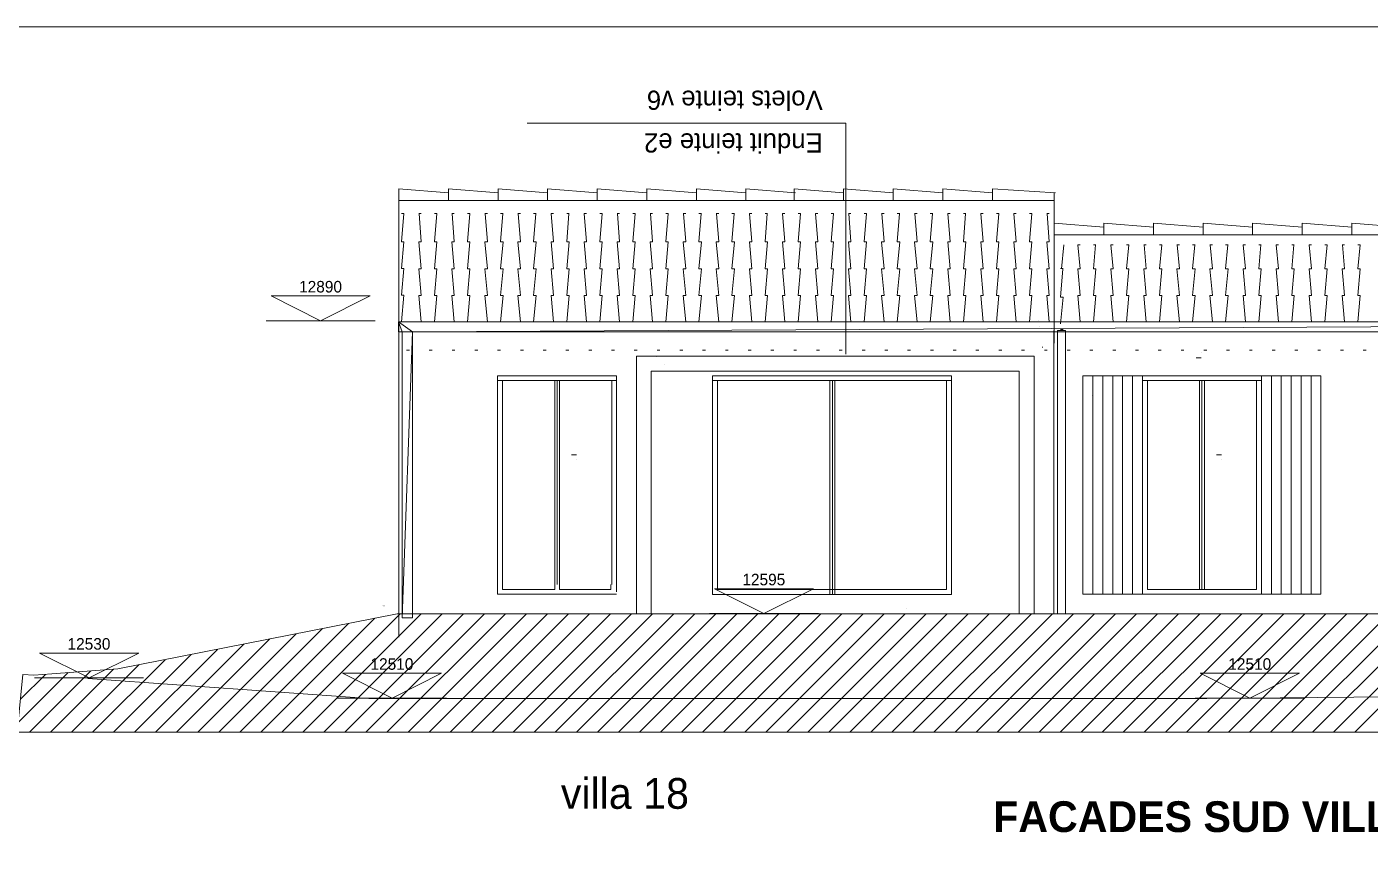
# Model space of a CAD drawing. Header units: metres. Extents: x -36.1 to 26, y -0.1 to 41.9.
# Drawn here: x -14.75 to -1.2, y 33.36 to 41.86 of the extents above; entities that cross this region are included whole.
import ezdxf
from ezdxf.enums import TextEntityAlignment as Align
from ezdxf.lldxf.tags import DXFTag

# ---------------------------------------------------------------- set-up
doc = ezdxf.new("R2010")
doc.units = ezdxf.units.M
doc.header["$MEASUREMENT"] = 0
for name, color, linetype in [('Calque commun', 7, 'Continuous'), ('Calque59', 7, 'Continuous'), ('Calque79', 7, 'Continuous'), ('Cotations', 7, 'Continuous'), ('Textes', 7, 'Continuous')]:
    doc.layers.add(name, color=color, linetype=linetype)
doc.styles.add('Century Gothic11', font='GOTHIC.TTF', dxfattribs={"height": 0.193938})
doc.styles.add('Century Gothic2', font='GOTHIC.TTF', dxfattribs={"height": 0.116363})
doc.styles.add('Century Gothic8', font='GOTHICB.TTF', dxfattribs={"height": 0.31023})
doc.styles.add('Century Gothic9', font='GOTHIC.TTF', dxfattribs={"height": 0.310302})
tags = doc.linetypes.add('HIDDEN', pattern=[0.375, 0.25, -0.125]).pattern_tags.tags
tags[6:7] = [DXFTag(74, 4), DXFTag(75, 0), DXFTag(340, '0'), DXFTag(46, 1.0), DXFTag(50, 0.0), DXFTag(44, 0.0), DXFTag(45, 0.0)]
tags[4:5] = [DXFTag(74, 4), DXFTag(75, 0), DXFTag(340, '0'), DXFTag(46, 1.0), DXFTag(50, 0.0), DXFTag(44, 0.0), DXFTag(45, 0.0)]

# ---------------------------------------------------------------- blocks, each defined once
blk = doc.blocks.new('Block4')
at = {"layer": 'Calque commun', "color": 0, "linetype": 'Continuous', "lineweight": 9}
blk.add_line((-0.55, 0), (0.55, 0), dxfattribs=at)
blk.add_polyline3d([(-0.5, 0.25, 0), (0, 0, 0), (0.5, 0.25, 0), (-0.5, 0.25, 0)], dxfattribs=at)
blk = doc.blocks.new('Lvl1')
at = {"layer": 'Calque commun', "color": 0, "linetype": 'ByBlock', "lineweight": -2}
blk.add_blockref('Block4', (0, 0), dxfattribs=at)
blk = doc.blocks.new('new235')
at = {"layer": 'Calque commun', "color": 5, "linetype": 'ByBlock', "lineweight": -2, "extrusion": (0, 0, -1), "xscale": -1, "yscale": -1, "zscale": -1, "rotation": -180}
blk.add_blockref('Lvl1', (11.786, 38.894), dxfattribs=at)
at = {"layer": 'Calque commun', "color": 5, "linetype": 'ByBlock', "lineweight": -2, "style": 'Century Gothic2'}
blk.add_text('12890', height=0.1164, dxfattribs=at).set_placement((-11.787, 39.144), align=Align.BOTTOM_CENTER)
blk = doc.blocks.new('new237')
at = {"layer": 'Calque commun', "color": 5, "linetype": 'ByBlock', "lineweight": -2, "extrusion": (0, 0, -1), "xscale": -1, "yscale": -1, "zscale": -1, "rotation": -180}
blk.add_blockref('Lvl1', (14.121, 35.292), dxfattribs=at)
at = {"layer": 'Calque commun', "color": 5, "linetype": 'ByBlock', "lineweight": -2, "style": 'Century Gothic2'}
blk.add_text('12530', height=0.1164, dxfattribs=at).set_placement((-14.122, 35.542), align=Align.BOTTOM_CENTER)
blk = doc.blocks.new('new239')
at = {"layer": 'Calque commun', "color": 5, "linetype": 'ByBlock', "lineweight": -2, "extrusion": (0, 0, -1), "xscale": -1, "yscale": -1, "zscale": -1, "rotation": -180}
blk.add_blockref('Lvl1', (2.416, 35.089), dxfattribs=at)
at = {"layer": 'Calque commun', "color": 5, "linetype": 'ByBlock', "lineweight": -2, "style": 'Century Gothic2'}
blk.add_text('12510', height=0.1164, dxfattribs=at).set_placement((-2.417, 35.339), align=Align.BOTTOM_CENTER)
blk = doc.blocks.new('new241')
at = {"layer": 'Calque commun', "color": 5, "linetype": 'ByBlock', "lineweight": -2, "extrusion": (0, 0, -1), "xscale": -1, "yscale": -1, "zscale": -1, "rotation": -180}
blk.add_blockref('Lvl1', (7.316, 35.941), dxfattribs=at)
at = {"layer": 'Calque commun', "color": 5, "linetype": 'ByBlock', "lineweight": -2, "style": 'Century Gothic2'}
blk.add_text('12595', height=0.1164, dxfattribs=at).set_placement((-7.317, 36.191), align=Align.BOTTOM_CENTER)
blk = doc.blocks.new('hatch3')
at = {"layer": 'Calque commun', "color": 8, "linetype": 'Continuous', "lineweight": 9}
for p, q in [((-2.299, 36.135), (-2.299, 38.34)), ((-2.199, 36.135), (-2.199, 38.34)), ((-2.099, 36.135), (-2.099, 38.34)), ((-1.999, 36.135), (-1.999, 38.34)), ((-1.899, 36.135), (-1.899, 38.34)), ((-1.799, 36.135), (-1.799, 38.34))]:
    blk.add_line(p, q, dxfattribs=at)
mesh = blk.add_polyface(dxfattribs=at)
corners = [(-2.299, 38.34), (-2.299, 36.135), (-1.699, 36.135), (-1.699, 38.34)]
mesh.append_faces([[corners[k] for k in face] for face in [(0, 1, 2, 3)]], dxfattribs={"color": 8})
blk = doc.blocks.new('hatch4')
at = {"layer": 'Calque commun', "color": 8, "linetype": 'Continuous', "lineweight": 9}
for p, q in [((-4.099, 38.34), (-4.099, 36.135)), ((-3.999, 38.34), (-3.999, 36.135)), ((-3.899, 38.34), (-3.899, 36.135)), ((-3.799, 38.34), (-3.799, 36.135)), ((-3.699, 38.34), (-3.699, 36.135)), ((-3.599, 38.34), (-3.599, 36.135))]:
    blk.add_line(p, q, dxfattribs=at)
mesh = blk.add_polyface(dxfattribs=at)
corners = [(-3.499, 38.34), (-4.099, 38.34), (-4.099, 36.135), (-3.499, 36.135)]
mesh.append_faces([[corners[k] for k in face] for face in [(0, 1, 2, 3)]], dxfattribs={"color": 8})
blk = doc.blocks.new('new243')
at = {"layer": 'Calque commun', "color": 5, "linetype": 'ByBlock', "lineweight": -2, "extrusion": (0, 0, -1), "xscale": -1, "yscale": -1, "zscale": -1, "rotation": -180}
blk.add_blockref('Lvl1', (11.066, 35.089), dxfattribs=at)
at = {"layer": 'Calque commun', "color": 5, "linetype": 'ByBlock', "lineweight": -2, "style": 'Century Gothic2'}
blk.add_text('12510', height=0.1164, dxfattribs=at).set_placement((-11.067, 35.339), align=Align.BOTTOM_CENTER)
blk = doc.blocks.new('toit facade 17 18')
at = {"layer": 'Calque commun', "color": 7, "linetype": 'Continuous', "lineweight": 9}
for p, q in [((70.572, -22.951), (70.571, -18.429)), ((77.18, -19.985), (77.18, -18.469))]:
    blk.add_line(p, q, dxfattribs=at)
at = {"layer": 'Calque59', "color": 32, "linetype": 'Continuous', "lineweight": 9}
for p, q in [((70.599, -18.677), (70.624, -18.677)), ((70.599, -18.966), (70.622, -18.678)), ((70.774, -18.678), (70.799, -18.678)), ((70.776, -18.678), (70.799, -18.966)), ((70.932, -18.966), (70.955, -18.678)), ((70.932, -18.678), (70.957, -18.678)), ((71.107, -18.678), (71.132, -18.678)), ((71.109, -18.678), (71.132, -18.966)), ((71.265, -18.966), (71.288, -18.678)), ((71.265, -18.678), (71.29, -18.678)), ((71.44, -18.678), (71.465, -18.678)), ((71.442, -18.678), (71.465, -18.966)), ((71.599, -18.966), (71.622, -18.678)), ((71.599, -18.678), (71.624, -18.678)), ((71.774, -18.678), (71.799, -18.678)), ((71.776, -18.678), (71.799, -18.966)), ((71.932, -18.966), (71.955, -18.678)), ((71.932, -18.678), (71.957, -18.678)), ((72.107, -18.678), (72.132, -18.678)), ((72.109, -18.678), (72.132, -18.966)), ((72.265, -18.966), (72.288, -18.678)), ((72.265, -18.678), (72.29, -18.678)), ((72.44, -18.678), (72.465, -18.678)), ((72.442, -18.678), (72.465, -18.966)), ((72.599, -18.966), (72.622, -18.678)), ((72.599, -18.678), (72.624, -18.678)), ((72.774, -18.678), (72.799, -18.678)), ((72.776, -18.678), (72.799, -18.966)), ((72.932, -18.966), (72.955, -18.678)), ((72.932, -18.678), (72.957, -18.678)), ((73.107, -18.678), (73.132, -18.678)), ((73.109, -18.678), (73.132, -18.966)), ((73.265, -18.966), (73.288, -18.678)), ((73.265, -18.678), (73.29, -18.678)), ((73.44, -18.678), (73.465, -18.678)), ((73.442, -18.678), (73.465, -18.966)), ((73.599, -18.966), (73.622, -18.678)), ((73.599, -18.678), (73.624, -18.678)), ((73.774, -18.678), (73.799, -18.678)), ((73.776, -18.678), (73.799, -18.966)), ((73.932, -18.966), (73.955, -18.678)), ((73.932, -18.678), (73.957, -18.678)), ((74.107, -18.678), (74.132, -18.678)), ((74.109, -18.678), (74.132, -18.966)), ((74.265, -18.966), (74.288, -18.678)), ((74.265, -18.678), (74.29, -18.678)), ((74.44, -18.678), (74.465, -18.678)), ((74.442, -18.678), (74.465, -18.966)), ((74.599, -18.966), (74.622, -18.678)), ((74.599, -18.678), (74.624, -18.678)), ((74.774, -18.678), (74.799, -18.678)), ((74.775, -18.678), (74.799, -18.966)), ((74.932, -18.966), (74.955, -18.678)), ((74.932, -18.678), (74.957, -18.678)), ((75.107, -18.678), (75.132, -18.678)), ((75.109, -18.678), (75.132, -18.966)), ((75.265, -18.966), (75.288, -18.678)), ((75.265, -18.678), (75.29, -18.678)), ((75.44, -18.678), (75.465, -18.678)), ((75.442, -18.678), (75.465, -18.966)), ((75.599, -18.966), (75.622, -18.678)), ((75.599, -18.678), (75.624, -18.678)), ((75.774, -18.678), (75.799, -18.678)), ((75.775, -18.678), (75.799, -18.966)), ((75.932, -18.966), (75.955, -18.678)), ((75.932, -18.678), (75.957, -18.678)), ((76.107, -18.678), (76.132, -18.678)), ((76.109, -18.678), (76.132, -18.966)), ((76.265, -18.966), (76.288, -18.678)), ((76.265, -18.678), (76.29, -18.678)), ((76.44, -18.678), (76.465, -18.678)), ((76.442, -18.678), (76.465, -18.966)), ((76.599, -18.966), (76.622, -18.678)), ((76.599, -18.678), (76.624, -18.678)), ((76.774, -18.678), (76.799, -18.678)), ((76.775, -18.678), (76.799, -18.966)), ((76.932, -18.966), (76.955, -18.678)), ((76.932, -18.678), (76.957, -18.678)), ((77.107, -18.678), (77.132, -18.678)), ((77.109, -18.678), (77.132, -18.966)), ((70.599, -19.234), (70.624, -18.966)), ((70.599, -18.966), (70.624, -18.966)), ((70.774, -18.966), (70.799, -19.235)), ((70.774, -18.966), (70.799, -18.966)), ((70.932, -19.235), (70.957, -18.966)), ((70.932, -18.966), (70.957, -18.966)), ((71.107, -18.966), (71.132, -19.235)), ((71.107, -18.966), (71.132, -18.966)), ((71.265, -19.235), (71.29, -18.966)), ((71.265, -18.966), (71.29, -18.966)), ((71.44, -18.966), (71.465, -19.235)), ((71.44, -18.966), (71.465, -18.966)), ((71.599, -19.235), (71.624, -18.966)), ((71.599, -18.966), (71.624, -18.966)), ((71.774, -18.966), (71.799, -19.235)), ((71.774, -18.966), (71.799, -18.966)), ((71.932, -19.235), (71.957, -18.966)), ((71.932, -18.966), (71.957, -18.966)), ((72.107, -18.966), (72.132, -19.235)), ((72.107, -18.966), (72.132, -18.966)), ((72.265, -19.235), (72.29, -18.966)), ((72.265, -18.966), (72.29, -18.966)), ((72.44, -18.966), (72.465, -19.235)), ((72.44, -18.966), (72.465, -18.966)), ((72.599, -19.235), (72.624, -18.966)), ((72.599, -18.966), (72.624, -18.966)), ((72.774, -18.966), (72.799, -19.235)), ((72.774, -18.966), (72.799, -18.966)), ((72.932, -19.235), (72.957, -18.966)), ((72.932, -18.966), (72.957, -18.966)), ((73.107, -18.966), (73.132, -19.235)), ((73.107, -18.966), (73.132, -18.966)), ((73.265, -19.235), (73.29, -18.966)), ((73.265, -18.966), (73.29, -18.966)), ((73.44, -18.966), (73.465, -19.235)), ((73.44, -18.966), (73.465, -18.966)), ((73.599, -19.235), (73.624, -18.966)), ((73.599, -18.966), (73.624, -18.966)), ((73.774, -18.966), (73.799, -19.235)), ((73.774, -18.966), (73.799, -18.966)), ((73.932, -19.235), (73.957, -18.966)), ((73.932, -18.966), (73.957, -18.966)), ((74.107, -18.966), (74.132, -19.235)), ((74.107, -18.966), (74.132, -18.966)), ((74.265, -19.235), (74.29, -18.966)), ((74.265, -18.966), (74.29, -18.966)), ((74.44, -18.966), (74.465, -19.235)), ((74.44, -18.966), (74.465, -18.966)), ((74.599, -19.235), (74.624, -18.966)), ((74.599, -18.966), (74.624, -18.966)), ((74.774, -18.966), (74.799, -19.235)), ((74.774, -18.966), (74.799, -18.966)), ((74.932, -19.235), (74.957, -18.966)), ((74.932, -18.966), (74.957, -18.966)), ((75.107, -18.966), (75.132, -19.235)), ((75.107, -18.966), (75.132, -18.966)), ((75.265, -19.235), (75.29, -18.966)), ((75.265, -18.966), (75.29, -18.966)), ((75.44, -18.966), (75.465, -19.235)), ((75.44, -18.966), (75.465, -18.966)), ((75.599, -19.235), (75.624, -18.966)), ((75.599, -18.966), (75.624, -18.966)), ((75.774, -18.966), (75.799, -19.235)), ((75.774, -18.966), (75.799, -18.966)), ((75.932, -19.235), (75.957, -18.966)), ((75.932, -18.966), (75.957, -18.966)), ((76.107, -18.966), (76.132, -19.235)), ((76.107, -18.966), (76.132, -18.966)), ((76.265, -19.235), (76.29, -18.966)), ((76.265, -18.966), (76.29, -18.966)), ((76.44, -18.966), (76.465, -19.235)), ((76.44, -18.966), (76.465, -18.966)), ((76.599, -19.235), (76.624, -18.966)), ((76.599, -18.966), (76.624, -18.966)), ((76.774, -18.966), (76.799, -19.235)), ((76.774, -18.966), (76.799, -18.966)), ((76.932, -19.235), (76.957, -18.966)), ((76.932, -18.966), (76.957, -18.966)), ((77.107, -18.966), (77.132, -19.235)), ((77.107, -18.966), (77.132, -18.966)), ((77.255, -19.235), (77.279, -18.993)), ((77.418, -18.993), (77.443, -18.993)), ((77.42, -18.993), (77.443, -19.235)), ((77.576, -19.235), (77.599, -18.993)), ((77.576, -18.993), (77.601, -18.993)), ((77.751, -18.993), (77.776, -18.993)), ((77.753, -18.993), (77.776, -19.235)), ((77.91, -19.235), (77.933, -18.993)), ((77.91, -18.993), (77.935, -18.993)), ((78.085, -18.993), (78.11, -18.993)), ((78.087, -18.993), (78.11, -19.235)), ((78.243, -19.235), (78.266, -18.993)), ((78.243, -18.993), (78.268, -18.993)), ((78.418, -18.993), (78.443, -18.993)), ((78.42, -18.993), (78.443, -19.235)), ((78.576, -19.235), (78.599, -18.993)), ((78.576, -18.993), (78.601, -18.993)), ((78.751, -18.993), (78.776, -18.993)), ((78.753, -18.993), (78.776, -19.235)), ((78.91, -19.235), (78.933, -18.993)), ((78.91, -18.993), (78.935, -18.993)), ((79.085, -18.993), (79.11, -18.993)), ((79.087, -18.993), (79.11, -19.235)), ((79.243, -19.235), (79.266, -18.993)), ((79.243, -18.993), (79.268, -18.993)), ((79.418, -18.993), (79.443, -18.993)), ((79.42, -18.993), (79.443, -19.235)), ((79.576, -19.235), (79.599, -18.993)), ((79.576, -18.993), (79.601, -18.993)), ((79.751, -18.993), (79.776, -18.993)), ((79.753, -18.993), (79.776, -19.235)), ((79.91, -19.235), (79.933, -18.993)), ((79.91, -18.993), (79.935, -18.993)), ((80.085, -18.993), (80.11, -18.993)), ((80.087, -18.993), (80.11, -19.235)), ((80.243, -19.235), (80.266, -18.993)), ((80.243, -18.993), (80.268, -18.993)), ((77.245, -19.234), (77.27, -19.234)), ((70.599, -19.503), (70.624, -19.234)), ((70.599, -19.234), (70.624, -19.234)), ((70.774, -19.235), (70.799, -19.504)), ((70.774, -19.235), (70.799, -19.235)), ((70.932, -19.504), (70.957, -19.235)), ((70.932, -19.235), (70.957, -19.235)), ((71.107, -19.235), (71.132, -19.504)), ((71.107, -19.235), (71.132, -19.235)), ((71.265, -19.504), (71.29, -19.235)), ((71.265, -19.235), (71.29, -19.235)), ((71.44, -19.235), (71.465, -19.504)), ((71.44, -19.235), (71.465, -19.235)), ((71.599, -19.504), (71.624, -19.235)), ((71.599, -19.235), (71.624, -19.235)), ((71.774, -19.235), (71.799, -19.504)), ((71.774, -19.235), (71.799, -19.235)), ((71.932, -19.504), (71.957, -19.235)), ((71.932, -19.235), (71.957, -19.235)), ((72.107, -19.235), (72.132, -19.504)), ((72.107, -19.235), (72.132, -19.235)), ((72.265, -19.504), (72.29, -19.235)), ((72.265, -19.235), (72.29, -19.235)), ((72.44, -19.235), (72.465, -19.504)), ((72.44, -19.235), (72.465, -19.235)), ((72.599, -19.504), (72.624, -19.235)), ((72.599, -19.235), (72.624, -19.235)), ((72.774, -19.235), (72.799, -19.504)), ((72.774, -19.235), (72.799, -19.235)), ((72.932, -19.504), (72.957, -19.235)), ((72.932, -19.235), (72.957, -19.235)), ((73.107, -19.235), (73.132, -19.504)), ((73.107, -19.235), (73.132, -19.235)), ((73.265, -19.504), (73.29, -19.235)), ((73.265, -19.235), (73.29, -19.235)), ((73.44, -19.235), (73.465, -19.504)), ((73.44, -19.235), (73.465, -19.235)), ((73.599, -19.504), (73.624, -19.235)), ((73.599, -19.235), (73.624, -19.235)), ((73.774, -19.235), (73.799, -19.504)), ((73.774, -19.235), (73.799, -19.235)), ((73.932, -19.504), (73.957, -19.235)), ((73.932, -19.235), (73.957, -19.235)), ((74.107, -19.235), (74.132, -19.504)), ((74.107, -19.235), (74.132, -19.235)), ((74.265, -19.504), (74.29, -19.235)), ((74.265, -19.235), (74.29, -19.235)), ((74.44, -19.235), (74.465, -19.504)), ((74.44, -19.235), (74.465, -19.235)), ((74.599, -19.504), (74.624, -19.235)), ((74.599, -19.235), (74.624, -19.235)), ((74.774, -19.235), (74.799, -19.504)), ((74.774, -19.235), (74.799, -19.235)), ((74.932, -19.504), (74.957, -19.235)), ((74.932, -19.235), (74.957, -19.235)), ((75.107, -19.235), (75.132, -19.504)), ((75.107, -19.235), (75.132, -19.235)), ((75.265, -19.504), (75.29, -19.235)), ((75.265, -19.235), (75.29, -19.235)), ((75.44, -19.235), (75.465, -19.504)), ((75.44, -19.235), (75.465, -19.235)), ((75.599, -19.504), (75.624, -19.235)), ((75.599, -19.235), (75.624, -19.235)), ((75.774, -19.235), (75.799, -19.504)), ((75.774, -19.235), (75.799, -19.235)), ((75.932, -19.504), (75.957, -19.235)), ((75.932, -19.235), (75.957, -19.235)), ((76.107, -19.235), (76.132, -19.504)), ((76.107, -19.235), (76.132, -19.235)), ((76.265, -19.504), (76.29, -19.235)), ((76.265, -19.235), (76.29, -19.235)), ((76.44, -19.235), (76.465, -19.504)), ((76.44, -19.235), (76.465, -19.235)), ((76.599, -19.504), (76.624, -19.235)), ((76.599, -19.235), (76.624, -19.235)), ((76.774, -19.235), (76.799, -19.504)), ((76.774, -19.235), (76.799, -19.235)), ((76.932, -19.504), (76.957, -19.235)), ((76.932, -19.235), (76.957, -19.235)), ((77.107, -19.235), (77.132, -19.504)), ((77.107, -19.235), (77.132, -19.235)), ((77.245, -19.523), (77.268, -19.235)), ((77.418, -19.235), (77.443, -19.504)), ((77.418, -19.235), (77.443, -19.235)), ((77.576, -19.504), (77.601, -19.235)), ((77.576, -19.235), (77.601, -19.235)), ((77.751, -19.235), (77.776, -19.504)), ((77.751, -19.235), (77.776, -19.235)), ((77.91, -19.504), (77.935, -19.235)), ((77.91, -19.235), (77.935, -19.235)), ((78.085, -19.235), (78.11, -19.504)), ((78.085, -19.235), (78.11, -19.235)), ((78.243, -19.504), (78.268, -19.235)), ((78.243, -19.235), (78.268, -19.235)), ((78.418, -19.235), (78.443, -19.504)), ((78.418, -19.235), (78.443, -19.235)), ((78.576, -19.504), (78.601, -19.235)), ((78.576, -19.235), (78.601, -19.235)), ((78.751, -19.235), (78.776, -19.504)), ((78.751, -19.235), (78.776, -19.235)), ((78.91, -19.504), (78.935, -19.235)), ((78.91, -19.235), (78.935, -19.235)), ((79.085, -19.235), (79.11, -19.504)), ((79.085, -19.235), (79.11, -19.235)), ((79.243, -19.504), (79.268, -19.235)), ((79.243, -19.235), (79.268, -19.235)), ((79.418, -19.235), (79.443, -19.504)), ((79.418, -19.235), (79.443, -19.235)), ((79.576, -19.504), (79.601, -19.235)), ((79.576, -19.235), (79.601, -19.235)), ((79.751, -19.235), (79.776, -19.504)), ((79.751, -19.235), (79.776, -19.235)), ((79.91, -19.504), (79.935, -19.235)), ((79.91, -19.235), (79.935, -19.235)), ((80.085, -19.235), (80.11, -19.504)), ((80.085, -19.235), (80.11, -19.235)), ((80.243, -19.504), (80.268, -19.235)), ((80.243, -19.235), (80.268, -19.235)), ((70.599, -19.772), (70.624, -19.503)), ((70.599, -19.503), (70.624, -19.503)), ((70.774, -19.504), (70.799, -19.772)), ((70.774, -19.504), (70.799, -19.504)), ((70.932, -19.772), (70.957, -19.504)), ((70.932, -19.504), (70.957, -19.504)), ((71.107, -19.504), (71.132, -19.772)), ((71.107, -19.504), (71.132, -19.504)), ((71.265, -19.772), (71.29, -19.504)), ((71.265, -19.504), (71.29, -19.504)), ((71.44, -19.504), (71.465, -19.772)), ((71.44, -19.504), (71.465, -19.504)), ((71.599, -19.772), (71.624, -19.504)), ((71.599, -19.504), (71.624, -19.504)), ((71.774, -19.504), (71.799, -19.772)), ((71.774, -19.504), (71.799, -19.504)), ((71.932, -19.772), (71.957, -19.504)), ((71.932, -19.504), (71.957, -19.504)), ((72.107, -19.504), (72.132, -19.772)), ((72.107, -19.504), (72.132, -19.504)), ((72.265, -19.772), (72.29, -19.504)), ((72.265, -19.504), (72.29, -19.504)), ((72.44, -19.504), (72.465, -19.772)), ((72.44, -19.504), (72.465, -19.504)), ((72.599, -19.772), (72.624, -19.504)), ((72.599, -19.504), (72.624, -19.504)), ((72.774, -19.504), (72.799, -19.772)), ((72.774, -19.504), (72.799, -19.504)), ((72.932, -19.772), (72.957, -19.504)), ((72.932, -19.504), (72.957, -19.504)), ((73.107, -19.504), (73.132, -19.772)), ((73.107, -19.504), (73.132, -19.504)), ((73.265, -19.772), (73.29, -19.504)), ((73.265, -19.504), (73.29, -19.504)), ((73.44, -19.504), (73.465, -19.772)), ((73.44, -19.504), (73.465, -19.504)), ((73.599, -19.772), (73.624, -19.504)), ((73.599, -19.504), (73.624, -19.504)), ((73.774, -19.504), (73.799, -19.772)), ((73.774, -19.504), (73.799, -19.504)), ((73.932, -19.772), (73.957, -19.504)), ((73.932, -19.504), (73.957, -19.504)), ((74.107, -19.504), (74.132, -19.772)), ((74.107, -19.504), (74.132, -19.504)), ((74.265, -19.772), (74.29, -19.504)), ((74.265, -19.504), (74.29, -19.504)), ((74.44, -19.504), (74.465, -19.772)), ((74.44, -19.504), (74.465, -19.504)), ((74.599, -19.772), (74.624, -19.504)), ((74.599, -19.504), (74.624, -19.504)), ((74.774, -19.504), (74.799, -19.772)), ((74.774, -19.504), (74.799, -19.504)), ((74.932, -19.772), (74.957, -19.504)), ((74.932, -19.504), (74.957, -19.504)), ((75.107, -19.504), (75.132, -19.772)), ((75.107, -19.504), (75.132, -19.504)), ((75.265, -19.772), (75.29, -19.504)), ((75.265, -19.504), (75.29, -19.504)), ((75.44, -19.504), (75.465, -19.772)), ((75.44, -19.504), (75.465, -19.504)), ((75.599, -19.772), (75.624, -19.504)), ((75.599, -19.504), (75.624, -19.504)), ((75.774, -19.504), (75.799, -19.772)), ((75.774, -19.504), (75.799, -19.504)), ((75.932, -19.772), (75.957, -19.504)), ((75.932, -19.504), (75.957, -19.504)), ((76.107, -19.504), (76.132, -19.772)), ((76.107, -19.504), (76.132, -19.504)), ((76.265, -19.772), (76.29, -19.504)), ((76.265, -19.504), (76.29, -19.504)), ((76.44, -19.504), (76.465, -19.772)), ((76.44, -19.504), (76.465, -19.504)), ((76.599, -19.772), (76.624, -19.504)), ((76.599, -19.504), (76.624, -19.504)), ((76.774, -19.504), (76.799, -19.772)), ((76.774, -19.504), (76.799, -19.504)), ((76.932, -19.772), (76.957, -19.504)), ((76.932, -19.504), (76.957, -19.504)), ((77.107, -19.504), (77.132, -19.772)), ((77.107, -19.504), (77.132, -19.504)), ((77.418, -19.504), (77.443, -19.772)), ((77.418, -19.504), (77.443, -19.504)), ((77.576, -19.772), (77.601, -19.504)), ((77.576, -19.504), (77.601, -19.504)), ((77.751, -19.504), (77.776, -19.772)), ((77.751, -19.504), (77.776, -19.504)), ((77.91, -19.772), (77.935, -19.504)), ((77.91, -19.504), (77.935, -19.504)), ((78.085, -19.504), (78.11, -19.772)), ((78.085, -19.504), (78.11, -19.504)), ((78.243, -19.772), (78.268, -19.504)), ((78.243, -19.504), (78.268, -19.504)), ((78.418, -19.504), (78.443, -19.772)), ((78.418, -19.504), (78.443, -19.504)), ((78.576, -19.772), (78.601, -19.504)), ((78.576, -19.504), (78.601, -19.504)), ((78.751, -19.504), (78.776, -19.772)), ((78.751, -19.504), (78.776, -19.504)), ((78.91, -19.772), (78.935, -19.504)), ((78.91, -19.504), (78.935, -19.504)), ((79.085, -19.504), (79.11, -19.772)), ((79.085, -19.504), (79.11, -19.504)), ((79.243, -19.772), (79.268, -19.504)), ((79.243, -19.504), (79.268, -19.504)), ((79.418, -19.504), (79.443, -19.772)), ((79.418, -19.504), (79.443, -19.504)), ((79.576, -19.772), (79.601, -19.504)), ((79.576, -19.504), (79.601, -19.504)), ((79.751, -19.504), (79.776, -19.772)), ((79.751, -19.504), (79.776, -19.504)), ((79.91, -19.772), (79.935, -19.504)), ((79.91, -19.504), (79.935, -19.504)), ((80.085, -19.504), (80.11, -19.772)), ((80.085, -19.504), (80.11, -19.504)), ((80.243, -19.772), (80.268, -19.504)), ((80.243, -19.504), (80.268, -19.504)), ((77.245, -19.792), (77.27, -19.523)), ((77.245, -19.523), (77.27, -19.523)), ((70.599, -19.772), (70.624, -19.772)), ((70.774, -19.772), (70.799, -19.772)), ((70.932, -19.772), (70.957, -19.772)), ((71.107, -19.772), (71.132, -19.772)), ((71.265, -19.772), (71.29, -19.772)), ((71.44, -19.772), (71.465, -19.772)), ((71.599, -19.772), (71.624, -19.772)), ((71.774, -19.772), (71.799, -19.772)), ((71.932, -19.772), (71.957, -19.772)), ((72.107, -19.772), (72.132, -19.772)), ((72.265, -19.772), (72.29, -19.772)), ((72.44, -19.772), (72.465, -19.772)), ((72.599, -19.772), (72.624, -19.772)), ((72.774, -19.772), (72.799, -19.772)), ((72.932, -19.772), (72.957, -19.772)), ((73.107, -19.772), (73.132, -19.772)), ((73.265, -19.772), (73.29, -19.772)), ((73.44, -19.772), (73.465, -19.772)), ((73.599, -19.772), (73.624, -19.772)), ((73.774, -19.772), (73.799, -19.772)), ((73.932, -19.772), (73.957, -19.772)), ((74.107, -19.772), (74.132, -19.772)), ((74.265, -19.772), (74.29, -19.772)), ((74.44, -19.772), (74.465, -19.772)), ((74.599, -19.772), (74.624, -19.772)), ((74.774, -19.772), (74.799, -19.772)), ((74.932, -19.772), (74.957, -19.772)), ((75.107, -19.772), (75.132, -19.772)), ((75.265, -19.772), (75.29, -19.772)), ((75.44, -19.772), (75.465, -19.772)), ((75.599, -19.772), (75.624, -19.772)), ((75.774, -19.772), (75.799, -19.772)), ((75.932, -19.772), (75.957, -19.772)), ((76.107, -19.772), (76.132, -19.772)), ((76.265, -19.772), (76.29, -19.772)), ((76.44, -19.772), (76.465, -19.772)), ((76.599, -19.772), (76.624, -19.772)), ((76.774, -19.772), (76.799, -19.772)), ((76.932, -19.772), (76.957, -19.772)), ((77.107, -19.772), (77.132, -19.772)), ((77.418, -19.772), (77.443, -19.772)), ((77.576, -19.772), (77.601, -19.772)), ((77.751, -19.772), (77.776, -19.772)), ((77.91, -19.772), (77.935, -19.772)), ((78.085, -19.772), (78.11, -19.772)), ((78.243, -19.772), (78.268, -19.772)), ((78.418, -19.772), (78.443, -19.772)), ((78.576, -19.772), (78.601, -19.772)), ((78.751, -19.772), (78.776, -19.772)), ((78.91, -19.772), (78.935, -19.772)), ((79.085, -19.772), (79.11, -19.772)), ((79.243, -19.772), (79.268, -19.772)), ((79.418, -19.772), (79.443, -19.772)), ((79.576, -19.772), (79.601, -19.772)), ((79.751, -19.772), (79.776, -19.772)), ((79.91, -19.772), (79.935, -19.772)), ((80.085, -19.772), (80.11, -19.772)), ((80.243, -19.772), (80.268, -19.772)), ((77.245, -19.848), (77.27, -19.848)), ((70.649, -20.058), (70.679, -20.058)), ((70.879, -20.058), (70.909, -20.058)), ((71.109, -20.058), (71.138, -20.058)), ((71.338, -20.058), (71.368, -20.058)), ((71.568, -20.058), (71.598, -20.058)), ((71.798, -20.058), (71.828, -20.058)), ((72.028, -20.058), (72.057, -20.058)), ((72.257, -20.058), (72.287, -20.058)), ((72.487, -20.058), (72.517, -20.058)), ((72.717, -20.058), (72.747, -20.058)), ((72.947, -20.058), (72.976, -20.058)), ((73.176, -20.058), (73.206, -20.058)), ((73.406, -20.058), (73.436, -20.058)), ((73.636, -20.058), (73.665, -20.058)), ((73.865, -20.058), (73.895, -20.058)), ((74.095, -20.058), (74.125, -20.058)), ((74.325, -20.058), (74.355, -20.058)), ((74.555, -20.058), (74.584, -20.058)), ((74.784, -20.058), (74.814, -20.058)), ((75.014, -20.058), (75.044, -20.058)), ((75.244, -20.058), (75.274, -20.058)), ((75.474, -20.058), (75.503, -20.058)), ((75.703, -20.058), (75.733, -20.058)), ((75.933, -20.058), (75.963, -20.058)), ((76.163, -20.058), (76.192, -20.058)), ((76.392, -20.058), (76.422, -20.058)), ((76.622, -20.058), (76.652, -20.058)), ((76.852, -20.058), (76.882, -20.058)), ((77.082, -20.058), (77.111, -20.058)), ((77.311, -20.058), (77.341, -20.058)), ((77.541, -20.058), (77.571, -20.058)), ((77.771, -20.058), (77.801, -20.058)), ((78.001, -20.058), (78.03, -20.058)), ((78.23, -20.058), (78.26, -20.058)), ((78.46, -20.058), (78.49, -20.058)), ((78.69, -20.058), (78.719, -20.058)), ((78.919, -20.058), (78.949, -20.058)), ((79.149, -20.058), (79.179, -20.058)), ((79.379, -20.058), (79.409, -20.058)), ((79.609, -20.058), (79.638, -20.058)), ((79.838, -20.058), (79.868, -20.058)), ((80.068, -20.058), (80.098, -20.058)), ((80.298, -20.058), (80.328, -20.058))]:
    blk.add_line(p, q, dxfattribs=at)
for points in [[(71.073, -18.469, 0), (70.571, -18.429, 0), (70.571, -18.546, 0), (71.073, -18.546, 0), (71.073, -18.469, 0)], [(71.573, -18.469, 0), (71.073, -18.429, 0), (71.073, -18.546, 0), (71.573, -18.546, 0), (71.573, -18.469, 0)], [(72.073, -18.469, 0), (71.573, -18.429, 0), (71.573, -18.546, 0), (72.073, -18.546, 0), (72.073, -18.469, 0)], [(72.573, -18.469, 0), (72.073, -18.429, 0), (72.073, -18.546, 0), (72.573, -18.546, 0), (72.573, -18.469, 0)], [(73.073, -18.469, 0), (72.573, -18.429, 0), (72.573, -18.546, 0), (73.073, -18.546, 0), (73.073, -18.469, 0)], [(73.573, -18.469, 0), (73.073, -18.429, 0), (73.073, -18.546, 0), (73.573, -18.546, 0), (73.573, -18.469, 0)], [(74.073, -18.469, 0), (73.573, -18.429, 0), (73.573, -18.546, 0), (74.073, -18.546, 0), (74.073, -18.469, 0)], [(74.572, -18.469, 0), (74.073, -18.429, 0), (74.073, -18.546, 0), (74.558, -18.546, 0)], [(75.058, -18.469, 0), (74.558, -18.429, 0), (74.558, -18.546, 0), (75.058, -18.546, 0), (75.058, -18.469, 0)], [(75.558, -18.469, 0), (75.058, -18.429, 0), (75.058, -18.546, 0), (75.558, -18.546, 0), (75.558, -18.469, 0)], [(76.058, -18.469, 0), (75.558, -18.429, 0), (75.558, -18.546, 0), (76.058, -18.546, 0), (76.058, -18.469, 0)], [(76.558, -18.469, 0), (76.058, -18.429, 0), (76.058, -18.546, 0), (76.558, -18.546, 0), (76.558, -18.469, 0)], [(77.194, -18.469, 0), (76.558, -18.429, 0), (76.558, -18.546, 0), (77.18, -18.546, 0)], [(77.682, -18.815, 0), (77.18, -18.775, 0), (77.18, -18.893, 0), (77.682, -18.893, 0), (77.682, -18.815, 0)], [(78.182, -18.815, 0), (77.682, -18.775, 0), (77.682, -18.893, 0), (78.182, -18.893, 0), (78.182, -18.815, 0)], [(78.682, -18.815, 0), (78.182, -18.775, 0), (78.182, -18.893, 0), (78.682, -18.893, 0), (78.682, -18.815, 0)], [(79.182, -18.815, 0), (78.682, -18.775, 0), (78.682, -18.893, 0), (79.182, -18.893, 0), (79.182, -18.815, 0)], [(79.682, -18.815, 0), (79.182, -18.775, 0), (79.182, -18.893, 0), (79.682, -18.893, 0), (79.682, -18.815, 0)], [(80.182, -18.815, 0), (79.682, -18.775, 0), (79.682, -18.893, 0), (80.182, -18.893, 0), (80.182, -18.815, 0)], [(80.682, -18.815, 0), (80.182, -18.775, 0), (80.182, -18.893, 0), (80.682, -18.893, 0), (80.682, -18.815, 0)]]:
    blk.add_polyline3d(points, dxfattribs=at)
blk = doc.blocks.new('hatch14')
at = {"layer": 'Calque commun', "color": 7, "linetype": 'Continuous', "lineweight": 9}
for p, q in [((-12.177, 34.744), (-10.983, 35.938)), ((-11.965, 34.744), (-10.771, 35.938)), ((-11.753, 34.744), (-10.559, 35.938)), ((-11.541, 34.744), (-10.347, 35.938)), ((-11.329, 34.744), (-10.135, 35.938)), ((-11.117, 34.744), (-9.923, 35.938)), ((-10.905, 34.744), (-9.711, 35.938)), ((-10.692, 34.744), (-9.498, 35.938)), ((-10.48, 34.744), (-9.286, 35.938)), ((-10.268, 34.744), (-9.074, 35.938)), ((-10.056, 34.744), (-8.862, 35.938)), ((-9.844, 34.744), (-8.65, 35.938)), ((-9.632, 34.744), (-8.438, 35.938)), ((-9.42, 34.744), (-8.226, 35.938)), ((-9.207, 34.744), (-8.013, 35.938)), ((-8.995, 34.744), (-7.801, 35.938)), ((-8.783, 34.744), (-7.589, 35.938)), ((-8.571, 34.744), (-7.377, 35.938)), ((-8.359, 34.744), (-7.165, 35.938)), ((-8.147, 34.744), (-6.953, 35.938)), ((-7.935, 34.744), (-6.741, 35.938)), ((-7.723, 34.744), (-6.529, 35.938)), ((-7.51, 34.744), (-6.316, 35.938)), ((-7.298, 34.744), (-6.104, 35.938)), ((-7.086, 34.744), (-5.892, 35.938)), ((-6.874, 34.744), (-5.68, 35.938)), ((-6.662, 34.744), (-5.468, 35.938)), ((-6.45, 34.744), (-5.256, 35.938)), ((-6.238, 34.744), (-5.044, 35.938)), ((-6.025, 34.744), (-4.832, 35.938)), ((-5.813, 34.744), (-4.619, 35.938)), ((-5.601, 34.744), (-4.407, 35.938)), ((-5.389, 34.744), (-4.195, 35.938)), ((-5.177, 34.744), (-3.983, 35.938)), ((-4.965, 34.744), (-3.771, 35.938)), ((-4.753, 34.744), (-3.559, 35.938)), ((-4.541, 34.744), (-3.347, 35.938)), ((-4.328, 34.744), (-3.135, 35.938)), ((-4.116, 34.744), (-2.922, 35.938)), ((-3.904, 34.744), (-2.71, 35.938)), ((-3.692, 34.744), (-2.498, 35.938)), ((-3.48, 34.744), (-2.286, 35.938)), ((-3.268, 34.744), (-2.074, 35.938)), ((-3.056, 34.744), (-1.862, 35.938)), ((-2.843, 34.744), (-1.65, 35.938)), ((-2.631, 34.744), (-1.437, 35.938)), ((-2.419, 34.744), (-1.225, 35.938)), ((-2.207, 34.744), (-1.013, 35.938)), ((-1.995, 34.744), (-0.801, 35.938)), ((-1.783, 34.744), (-0.589, 35.938)), ((-1.571, 34.744), (-0.377, 35.938)), ((-1.359, 34.744), (-0.165, 35.938)), ((-12.814, 34.744), (-11.768, 35.789)), ((-12.602, 34.744), (-11.504, 35.841)), ((-12.389, 34.744), (-11.24, 35.893)), ((-13.45, 34.744), (-12.561, 35.633)), ((-13.238, 34.744), (-12.297, 35.685)), ((-13.026, 34.744), (-12.033, 35.737)), ((-13.874, 34.744), (-13.09, 35.528)), ((-13.662, 34.744), (-12.825, 35.58)), ((-14.723, 34.744), (-14.104, 35.362)), ((-14.511, 34.744), (-13.876, 35.379)), ((-14.299, 34.744), (-13.618, 35.424)), ((-14.087, 34.744), (-13.354, 35.476)), ((-14.837, 34.842), (-14.333, 35.345)), ((-14.814, 35.077), (-14.562, 35.328))]:
    blk.add_line(p, q, dxfattribs=at)
at = {"layer": 'Calque commun', "color": 7, "linetype": 'Continuous', "lineweight": 18}
blk.add_polyline3d([(13.971, 34.744, 0), (11.216, 34.744, 0), (11.216, 34.744, 0), (-14.846, 34.744, 0), (-14.79, 35.328, 0), (-14.79, 35.328, 0), (-14.679, 35.319, 0), (-14.497, 35.334, 0), (-13.831, 35.382, 0), (-11.015, 35.938, 0), (-10.993, 35.938, 0), (2.112, 35.938, 0), (2.278, 35.937, 0), (8.484, 35.938, 0), (8.484, 35.938, 0), (8.425, 35.948, 0), (8.425, 35.938, 0), (8.398, 35.945, 0), (9.054, 35.94, 0), (11.122, 35.595, 0), (13.971, 35.595, 0)], close=True, dxfattribs=at)

msp = doc.modelspace()

# ---------------------------------------------------------------- linework, layer by layer
at = {"layer": 'Calque commun', "color": 7, "linetype": 'Continuous', "lineweight": 9}
for p, q in [((-4.544, 38.899), (-4.544, 38.899)), ((-4.544, 38.899), (-4.544, 38.899)), ((-4.534, 38.832), (-4.534, 38.832)), ((-4.391, 38.796), (-4.391, 35.938)), ((-4.511, 38.626), (-4.502, 38.626)), ((-4.591, 38.537), (-8.602, 38.537)), ((-8.602, 38.537), (-8.602, 35.937)), ((-8.395, 38.531), (-8.395, 38.531)), ((-8.395, 38.531), (-8.395, 38.531)), ((-4.591, 35.937), (-4.591, 38.537)), ((-2.957, 38.519), (-2.907, 38.519)), ((-2.907, 38.519), (-2.957, 38.519)), ((-2.932, 38.519), (-2.932, 38.519)), ((-2.932, 38.519), (-2.932, 38.519)), ((-2.907, 38.569), (-2.907, 38.569)), ((-10.001, 38.34), (-8.801, 38.34)), ((-10.001, 36.135), (-10.001, 38.34)), ((-10.001, 38.34), (-10.001, 38.34)), ((-10.001, 38.34), (-10.001, 38.34)), ((-8.801, 38.34), (-8.801, 36.16)), ((-4.741, 38.387), (-8.452, 38.387)), ((-8.452, 38.387), (-8.452, 35.937)), ((-8.314, 38.453), (-8.314, 38.453)), ((-7.834, 38.34), (-5.426, 38.34)), ((-7.834, 36.132), (-7.834, 38.34)), ((-5.426, 38.34), (-5.426, 36.132)), ((-4.741, 35.937), (-4.741, 38.387)), ((-3.499, 36.135), (-3.499, 38.34)), ((-2.299, 38.34), (-3.499, 38.34)), ((-3.215, 38.34), (-3.015, 38.34)), ((-3.015, 38.34), (-2.299, 38.34)), ((-2.299, 38.34), (-2.299, 36.16)), ((-9.376, 38.29), (-10.001, 38.29)), ((-9.951, 38.29), (-9.951, 36.235)), ((-9.426, 38.29), (-9.426, 36.235)), ((-9.401, 36.235), (-9.401, 38.29)), ((-9.376, 38.29), (-9.376, 36.235)), ((-8.851, 38.29), (-9.376, 38.29)), ((-8.851, 38.29), (-8.851, 36.235)), ((-8.801, 38.29), (-8.851, 38.29)), ((-7.784, 38.29), (-7.834, 38.29)), ((-5.476, 38.29), (-7.784, 38.29)), ((-7.784, 36.182), (-7.784, 38.29)), ((-6.651, 36.14), (-6.651, 38.29)), ((-6.626, 36.14), (-6.626, 38.29)), ((-6.601, 38.29), (-6.601, 36.14)), ((-5.476, 38.29), (-5.476, 36.182)), ((-5.426, 38.29), (-5.476, 38.29)), ((-2.874, 38.29), (-3.499, 38.29)), ((-3.449, 38.29), (-3.449, 36.182)), ((-2.924, 38.29), (-2.924, 36.182)), ((-2.899, 36.182), (-2.899, 38.29)), ((-2.874, 38.29), (-2.874, 36.182)), ((-2.349, 38.29), (-2.874, 38.29)), ((-2.349, 38.29), (-2.349, 36.182)), ((-2.299, 38.29), (-2.349, 38.29)), ((-4.007, 38.135), (-4.007, 38.135)), ((-4.007, 38.135), (-4.007, 38.135)), ((-9.255, 37.54), (-9.205, 37.54)), ((-2.753, 37.54), (-2.703, 37.54)), ((-9.205, 37.49), (-9.205, 37.49)), ((-2.703, 37.49), (-2.703, 37.49)), ((-9.951, 36.235), (-9.951, 36.182)), ((-9.951, 36.182), (-9.426, 36.182)), ((-9.426, 36.182), (-9.426, 36.235)), ((-9.376, 36.235), (-9.376, 36.182)), ((-9.376, 36.182), (-8.86, 36.182)), ((-8.86, 36.182), (-8.86, 36.235)), ((-6.651, 36.182), (-7.784, 36.182)), ((-6.601, 36.182), (-6.651, 36.182)), ((-5.476, 36.182), (-6.601, 36.182)), ((-3.449, 36.182), (-2.349, 36.182)), ((-10.001, 36.135), (-8.801, 36.135)), ((-7.834, 36.132), (-5.426, 36.132)), ((-3.499, 36.135), (-2.299, 36.135)), ((-11.16, 36.02), (-11.16, 36.02)), ((-11.16, 36.02), (-11.16, 36.02)), ((-11.15, 36.02), (-11.144, 36.02)), ((-11.144, 36.02), (-11.144, 36.02)), ((-11.144, 36.02), (-11.144, 36.02)), ((-11.144, 36.02), (-11.144, 36.02)), ((-11.144, 36.02), (-11.144, 36.02)), ((-11.144, 36.02), (-11.144, 36.02)), ((-11.144, 36.02), (-11.144, 36.02)), ((-10.998, 35.938), (-10.998, 35.982)), ((-10.993, 35.968), (-10.993, 35.968)), ((-10.993, 35.968), (-10.993, 35.968)), ((-10.993, 35.938), (-10.993, 35.938)), ((-10.993, 35.938), (-10.993, 35.938)), ((-10.993, 35.938), (-10.993, 35.938)), ((-10.993, 35.938), (-10.993, 35.938)), ((-8.602, 35.937), (-8.452, 35.937)), ((-5.875, 35.997), (-5.875, 35.997)), ((-5.875, 35.997), (-5.875, 35.997)), ((-4.591, 35.937), (-4.741, 35.937)), ((-8.158, 34.95), (-8.157, 34.95))]:
    msp.add_line(p, q, dxfattribs=at)
at = {"layer": 'Calque commun', "color": 26, "linetype": 'HIDDEN', "lineweight": 18, "flags": 128}
msp.add_lwpolyline([(10.823, 35.226), (10.858, 35.209), (-2.849, 35.083), (-11.299, 35.086), (-14.135, 35.286)], dxfattribs=at)
at = {"layer": 'Calque commun', "color": 5, "linetype": 'Continuous', "lineweight": 18}
msp.add_polyline3d([(-9.702, 40.885, 0), (-6.49, 40.885, 0), (-6.49, 38.557, 0)], dxfattribs=at)
at = {"layer": 'Calque79', "color": 7, "linetype": 'Continuous', "lineweight": 9}
msp.add_line((-8.314, 38.453), (-8.314, 38.453), dxfattribs=at)

# ---------------------------------------------------------------- block references
at = {"layer": 'Calque commun', "color": 0, "linetype": 'ByBlock', "lineweight": -2}
for name, p in [('toit facade 17 18', (-81.57, 58.654)), ('hatch4', (0, 0)), ('hatch3', (0, 0)), ('hatch14', (0, 0))]:
    msp.add_blockref(name, p, dxfattribs=at)
at = {"layer": 'Calque commun', "color": 5, "linetype": 'ByBlock', "lineweight": -2}
for name in ['new235', 'new241', 'new237', 'new243', 'new239']:
    msp.add_blockref(name, (0, 0), dxfattribs=at)

# ---------------------------------------------------------------- texts
at = {"layer": 'Calque commun', "color": 5, "linetype": 'ByBlock', "lineweight": -2, "style": 'Century Gothic8'}
msp.add_text('FACADES SUD VILLAS 17 ET 18', height=0.31023, dxfattribs=at).set_placement((-5.004, 34.048), align=Align.TOP_LEFT)
at = {"layer": 'Textes', "color": 5, "linetype": 'ByBlock', "lineweight": -2, "style": 'Century Gothic9'}
msp.add_text('villa 18', height=0.3103, dxfattribs=at).set_placement((-8.072, 33.879), align=Align.BOTTOM_RIGHT)
at = {"layer": 'Textes', "color": 5, "linetype": 'ByBlock', "lineweight": -2, "insert": (-6.723, 41.217), "char_height": 0.19394, "attachment_point": 7, "rotation": 180, "line_spacing_factor": 1.330319, "style": 'Century Gothic11'}
msp.add_mtext('Enduit teinte e2\\PVolets teinte v6', dxfattribs=at)

# ---------------------------------------------------------------- meshes
at = {"layer": 'Calque commun', "color": 7, "linetype": 'Continuous', "lineweight": 9}
mesh = msp.add_polyface(dxfattribs=at)
corners = [(25.962, 41.858), (-34.038, 41.858), (-34.038, -0.142), (25.962, -0.142)]
mesh.append_faces([[corners[k] for k in face] for face in [(0, 1, 2, 3)]], dxfattribs={"color": 7})
at = {"layer": 'Calque commun', "color": 8, "linetype": 'Continuous', "lineweight": 9}
mesh = msp.add_polyface(dxfattribs=at)
corners = [(8.468, 38.882), (8.332, 38.782), (8.432, 38.782), (-11, 38.882), (-10.86, 38.782), (-10.86, 35.898), (-10.964, 35.898), (8.468, 38.782), (8.335, 35.94), (-10.964, 38.782), (8.435, 35.94), (-11, 38.782)]
mesh.append_faces([[corners[k] for k in face] for face in [(6, 4, 9)]], dxfattribs={"vtx0": -1, "vtx1": -1, "color": 8})
mesh.append_faces([[corners[k] for k in face] for face in [(0, 1, 2), (3, 9, 4)]], dxfattribs={"vtx0": -1, "vtx1": -1, "vtx2": -1, "color": 8})
mesh.append_faces([[corners[k] for k in face] for face in [(0, 4, 1)]], dxfattribs={"vtx0": -1, "vtx2": -1, "color": 8})
mesh.append_faces([[corners[k] for k in face] for face in [(5, 4, 6), (7, 0, 2), (10, 2, 8)]], dxfattribs={"vtx1": -1, "color": 8})
mesh.append_faces([[corners[k] for k in face] for face in [(0, 3, 4), (1, 8, 2)]], dxfattribs={"vtx1": -1, "vtx2": -1, "color": 8})
mesh.append_faces([[corners[k] for k in face] for face in [(3, 11, 9)]], dxfattribs={"vtx2": -1, "color": 8})
at = {"layer": 'Cotations', "color": 8, "linetype": 'Continuous', "lineweight": 9}
mesh = msp.add_polyface(dxfattribs=at)
corners = [(-4.356, 38.796), (-4.274, 38.796), (-4.274, 35.938), (-4.356, 35.938)]
mesh.append_faces([[corners[k] for k in face] for face in [(0, 1, 2, 3)]], dxfattribs={"color": 8})

doc.saveas('drawing.dxf')
